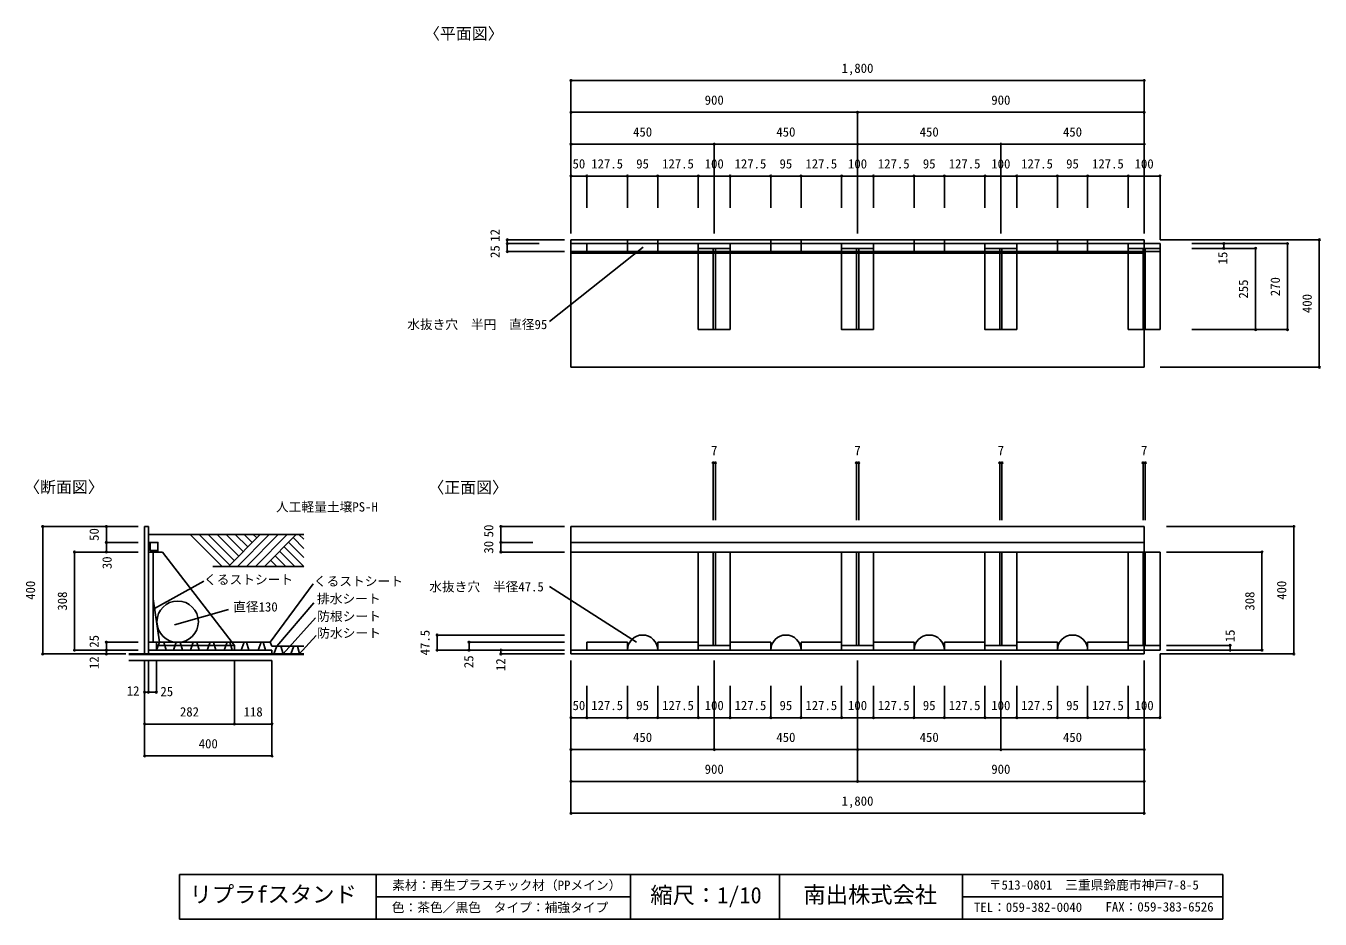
# Model space of a CAD drawing. Units: millimetres at full size, sheet at 1:10. Extents: x -1640 to 2424, y -1219 to 1584.
import ezdxf
from ezdxf.enums import TextEntityAlignment as Align

# ---------------------------------------------------------------- set-up
doc = ezdxf.new("R2010")
doc.units = ezdxf.units.MM
doc.header["$LTSCALE"] = 10
doc.header["$PDMODE"] = 32
doc.header["$PDSIZE"] = 5
doc.layers.add('0-0', color=7, linetype='Continuous')
doc.styles.add('ＭＳ ゴシック', font='')
doc.styles.get('ＭＳ ゴシック').set_extended_font_data('MS Gothic')

msp = doc.modelspace()

# ---------------------------------------------------------------- linework, layer by layer
at = {"layer": '0-0'}
for p, q in [((71.23, 1413.18), (1871.23, 1413.18)), ((71.23, 1413.18), (71.23, 933.18)), ((1871.23, 1413.18), (1871.23, 933.18)), ((71.23, 1313.18), (971.23, 1313.18)), ((971.23, 1313.18), (1871.23, 1313.18)), ((971.23, 1313.18), (971.23, 933.18)), ((71.23, 1213.18), (521.23, 1213.18)), ((521.23, 1213.18), (971.23, 1213.18)), ((521.23, 1213.18), (521.23, 933.18)), ((971.23, 1213.18), (1421.23, 1213.18)), ((1421.23, 1213.18), (1871.23, 1213.18)), ((1421.23, 1213.18), (1421.23, 933.18)), ((71.23, 1113.18), (121.23, 1113.18)), ((121.23, 1113.18), (248.73, 1113.18)), ((121.23, 1113.18), (121.23, 1013.18)), ((248.73, 1113.18), (343.73, 1113.18)), ((248.73, 1113.18), (248.73, 1013.18)), ((343.73, 1113.18), (471.23, 1113.18)), ((343.73, 1113.18), (343.73, 1013.18)), ((471.23, 1113.18), (571.23, 1113.18)), ((471.23, 1113.18), (471.23, 1013.18)), ((571.23, 1113.18), (698.73, 1113.18)), ((571.23, 1113.18), (571.23, 1013.18)), ((698.73, 1113.18), (793.73, 1113.18)), ((698.73, 1113.18), (698.73, 1013.18)), ((793.73, 1113.18), (921.23, 1113.18)), ((793.73, 1113.18), (793.73, 1013.18)), ((921.23, 1113.18), (1021.23, 1113.18)), ((921.23, 1113.18), (921.23, 1013.18)), ((1021.23, 1113.18), (1148.73, 1113.18)), ((1021.23, 1113.18), (1021.23, 1013.18)), ((1148.73, 1113.18), (1243.73, 1113.18)), ((1148.73, 1113.18), (1148.73, 1013.18)), ((1243.73, 1113.18), (1371.23, 1113.18)), ((1243.73, 1113.18), (1243.73, 1013.18)), ((1371.23, 1113.18), (1471.23, 1113.18)), ((1371.23, 1113.18), (1371.23, 1013.18)), ((1471.23, 1113.18), (1598.73, 1113.18)), ((1471.23, 1113.18), (1471.23, 1013.18)), ((1598.73, 1113.18), (1693.73, 1113.18)), ((1598.73, 1113.18), (1598.73, 1013.18)), ((1693.73, 1113.18), (1821.23, 1113.18)), ((1693.73, 1113.18), (1693.73, 1013.18)), ((1821.23, 1113.18), (1921.23, 1113.18)), ((1821.23, 1113.18), (1821.23, 1013.18)), ((1921.23, 1113.18), (1921.23, 913.18)), ((-128.77, 913.18), (-128.77, 901.18)), ((-128.77, 913.18), (51.23, 913.18)), ((-128.77, 901.18), (-128.77, 876.18)), ((-128.77, 901.18), (-28.77, 901.18)), ((1871.23, 913.18), (71.23, 913.18)), ((71.23, 913.18), (71.23, 513.18)), ((71.23, 901.18), (1871.23, 901.18)), ((121.23, 901.18), (121.23, 876.18)), ((248.73, 913.18), (248.73, 876.18)), ((343.73, 913.18), (343.73, 876.18)), ((471.23, 901.18), (471.23, 631.18)), ((571.23, 901.18), (571.23, 631.18)), ((698.73, 913.18), (698.73, 876.18)), ((793.73, 913.18), (793.73, 876.18)), ((1021.23, 901.18), (1021.23, 631.18)), ((1148.73, 913.18), (1148.73, 876.18)), ((1243.73, 913.18), (1243.73, 876.18)), ((1471.23, 901.18), (1471.23, 631.18)), ((1598.73, 913.18), (1598.73, 876.18)), ((1693.73, 913.18), (1693.73, 876.18)), ((1821.23, 901.18), (1821.23, 631.18)), ((1871.23, 913.18), (1871.23, 513.18)), ((1871.23, 901.18), (1921.23, 901.18)), ((2421.23, 913.18), (1921.23, 913.18)), ((1921.23, 901.18), (1921.23, 631.18)), ((2121.23, 901.18), (2021.23, 901.18)), ((2321.23, 901.18), (2021.23, 901.18)), ((2121.23, 901.18), (2121.23, 886.18)), ((2321.23, 901.18), (2321.23, 631.18)), ((2421.23, 913.18), (2421.23, 513.18)), ((2421.23, 901.18), (2421.23, 574.38)), ((-128.77, 876.18), (51.23, 876.18)), ((4.11, 656.57), (297.74, 889.78)), ((71.23, 876.18), (1921.23, 876.18)), ((71.23, 871.18), (1871.23, 871.18)), ((471.23, 886.18), (571.23, 886.18)), ((517.73, 886.18), (517.73, 631.18)), ((524.73, 886.18), (524.73, 631.18)), ((921.23, 886.18), (1021.23, 886.18)), ((967.73, 886.18), (967.73, 631.18)), ((974.73, 886.18), (974.73, 631.18)), ((1371.23, 886.18), (1471.23, 886.18)), ((1417.73, 886.18), (1417.73, 631.18)), ((1424.73, 886.18), (1424.73, 631.18)), ((1821.23, 886.18), (1921.23, 886.18)), ((1867.73, 886.18), (1867.73, 631.18)), ((1874.73, 886.18), (1874.73, 631.18)), ((2121.23, 886.18), (2021.23, 886.18)), ((2221.23, 886.18), (2021.23, 886.18)), ((2221.23, 886.18), (2221.23, 631.18)), ((471.23, 631.18), (571.23, 631.18)), ((1821.23, 631.18), (1921.23, 631.18)), ((2321.23, 631.18), (2021.23, 631.18)), ((1871.23, 513.18), (71.23, 513.18)), ((2421.23, 513.18), (1921.23, 513.18)), ((517.73, 213.18), (524.73, 213.18)), ((517.73, 213.18), (517.73, 33.18)), ((524.73, 213.18), (524.73, 33.18)), ((967.73, 213.18), (967.73, 33.18)), ((967.73, 213.18), (974.73, 213.18)), ((974.73, 213.18), (974.73, 33.18)), ((1417.73, 213.18), (1417.73, 33.18)), ((1417.73, 213.18), (1424.73, 213.18)), ((1424.73, 213.18), (1424.73, 33.18)), ((1867.73, 213.18), (1867.73, 33.18)), ((1867.73, 213.18), (1874.73, 213.18)), ((1874.73, 213.18), (1874.73, 33.18)), ((-1587.57, -386.82), (-1587.57, 13.18)), ((-1587.57, 13.18), (-1587.57, -386.82)), ((-1587.57, 13.18), (-1287.57, 13.18)), ((-1387.57, 13.18), (-1387.57, -36.82)), ((-1387.57, 13.18), (-1287.57, 13.18)), ((-1267.57, -386.82), (-1267.57, 13.18)), ((-1267.57, 13.18), (-1255.57, 13.18)), ((-1255.57, -386.82), (-1255.57, 13.18)), ((-148.77, 13.18), (-148.77, -36.82)), ((-148.77, 13.18), (51.23, 13.18)), ((1871.23, 13.18), (71.23, 13.18)), ((71.23, 13.18), (71.23, -386.82)), ((1871.23, -386.82), (1871.23, 13.18)), ((2341.23, 13.18), (1941.23, 13.18)), ((2341.23, -386.82), (2341.23, 13.18)), ((-1387.57, -36.82), (-1287.57, -36.82)), ((-1387.57, -36.82), (-1387.57, -66.82)), ((-1255.57, -11.82), (-767.57, -11.82)), ((-1124.14, -11.82), (-1024.14, -111.82)), ((-1095.85, -11.82), (-1000.07, -107.6)), ((-1067.57, -11.82), (-985.92, -93.46)), ((-1039.28, -11.82), (-971.78, -79.32)), ((-1011, -11.82), (-957.64, -65.18)), ((-904.28, -11.82), (-1004.28, -111.82)), ((-982.72, -11.82), (-943.5, -51.03)), ((-876, -11.82), (-976, -111.82)), ((-954.43, -11.82), (-929.36, -36.89)), ((-847.71, -11.82), (-947.71, -111.82)), ((-926.15, -11.82), (-915.21, -22.75)), ((-819.43, -11.82), (-919.43, -111.82)), ((-791.14, -11.82), (-891.14, -111.82)), ((-815.21, -35.89), (-767.57, -83.53)), ((-801.07, -21.74), (-767.57, -55.25)), ((-782.72, -11.82), (-767.57, -26.96)), ((-148.77, -36.82), (-148.77, -66.82)), ((-148.77, -36.82), (-48.77, -36.82)), ((1871.23, -36.82), (71.23, -36.82)), ((-1487.57, -66.82), (-1487.57, -374.82)), ((-1487.57, -66.82), (-1287.57, -66.82)), ((-1387.57, -66.82), (-1287.57, -66.82)), ((-1211.49, -66.82), (-1255.57, -66.82)), ((-1240.57, -349.82), (-1240.57, -66.82)), ((-857.64, -78.31), (-824.14, -111.82)), ((-843.5, -64.17), (-795.85, -111.82)), ((-829.36, -50.03), (-767.57, -111.82)), ((-148.77, -66.82), (51.23, -66.82)), ((1871.23, -66.82), (71.23, -66.82)), ((471.23, -66.82), (471.23, -374.82)), ((517.73, -66.82), (517.73, -359.82)), ((524.73, -66.82), (524.73, -359.82)), ((571.23, -66.82), (571.23, -374.82)), ((921.23, -66.82), (921.23, -374.82)), ((967.73, -66.82), (967.73, -359.82)), ((974.73, -66.82), (974.73, -359.82)), ((1021.23, -66.82), (1021.23, -374.82)), ((1371.23, -66.82), (1371.23, -374.82)), ((1417.73, -66.82), (1417.73, -359.82)), ((1424.73, -66.82), (1424.73, -359.82)), ((1471.23, -66.82), (1471.23, -374.82)), ((1821.23, -66.82), (1821.23, -374.82)), ((1867.73, -66.82), (1867.73, -359.82)), ((1921.23, -66.82), (1871.23, -66.82)), ((1874.73, -66.82), (1874.73, -359.82)), ((1921.23, -66.82), (1921.23, -374.82)), ((2241.23, -66.82), (1941.23, -66.82)), ((2241.23, -374.82), (2241.23, -66.82)), ((-1053.35, -111.82), (-767.57, -111.82)), ((-871.78, -92.46), (-852.42, -111.82)), ((-1236.25, -244.29), (-1081.75, -158.54)), ((-738.67, -167.11), (-873.39, -349.82)), ((4.15, -174.63), (276.72, -349.54)), ((-1240.57, -213.78), (-1221.29, -349.82)), ((-736.08, -225.94), (-852.41, -361.82)), ((-1173.69, -295.57), (-1003.78, -247.57)), ((-731.37, -273.48), (-832.8, -386.82)), ((-1387.57, -349.82), (-1387.57, -374.82)), ((-1387.57, -349.82), (-1287.57, -349.82)), ((-1230.57, -349.82), (-1255.57, -349.82)), ((-1230.57, -374.82), (-1230.57, -349.82)), ((-873.39, -349.82), (-1230.57, -349.82)), ((-1230.57, -374.82), (-1221.29, -349.82)), ((-985.57, -359.82), (-1230.57, -359.82)), ((-1207.48, -349.82), (-1200.31, -374.82)), ((-1177.24, -374.82), (-1167.96, -349.82)), ((-1155.46, -349.82), (-1148.3, -374.82)), ((-1123.9, -374.82), (-1114.62, -349.82)), ((-1103.45, -349.82), (-1096.29, -374.82)), ((-1070.57, -374.82), (-1061.29, -349.82)), ((-1051.44, -349.82), (-1044.28, -374.82)), ((-1017.23, -374.82), (-1007.95, -349.82)), ((-999.43, -349.82), (-992.27, -374.82)), ((-963.9, -374.82), (-954.62, -349.82)), ((-947.42, -349.82), (-940.26, -374.82)), ((-910.57, -374.82), (-901.29, -349.82)), ((-895.41, -349.82), (-888.24, -374.82)), ((-867.57, -361.82), (-873.39, -349.82)), ((-867.57, -361.82), (-767.57, -361.82)), ((-861.69, -386.82), (-852.41, -361.82)), ((-839.96, -361.82), (-832.8, -386.82)), ((-808.35, -386.82), (-799.07, -361.82)), ((-787.95, -361.82), (-780.78, -386.82)), ((-728.99, -329.04), (-783.16, -388.43)), ((-348.77, -374.82), (-348.77, -327.32)), ((-348.77, -327.32), (51.23, -327.32)), ((-248.77, -349.82), (-248.77, -374.82)), ((-248.77, -349.82), (51.23, -349.82)), ((121.23, -349.82), (121.23, -374.82)), ((248.73, -349.82), (121.23, -349.82)), ((248.73, -349.82), (248.73, -374.82)), ((343.73, -349.82), (343.73, -374.82)), ((471.23, -349.82), (343.73, -349.82)), ((571.23, -359.82), (471.23, -359.82)), ((698.73, -349.82), (571.23, -349.82)), ((698.73, -349.82), (698.73, -374.82)), ((793.73, -349.82), (793.73, -374.82)), ((921.23, -349.82), (793.73, -349.82)), ((1021.23, -359.82), (921.23, -359.82)), ((1148.73, -349.82), (1021.23, -349.82)), ((1148.73, -349.82), (1148.73, -374.82)), ((1243.73, -349.82), (1243.73, -374.82)), ((1371.23, -349.82), (1243.73, -349.82)), ((1471.23, -359.82), (1371.23, -359.82)), ((1598.73, -349.82), (1471.23, -349.82)), ((1598.73, -349.82), (1598.73, -374.82)), ((1693.73, -349.82), (1693.73, -374.82)), ((1821.23, -349.82), (1693.73, -349.82)), ((1921.23, -359.82), (1821.23, -359.82)), ((2141.23, -359.82), (1941.23, -359.82)), ((2141.23, -374.82), (2141.23, -359.82)), ((-1587.57, -386.82), (-1326.48, -386.82)), ((-1487.57, -374.82), (-1287.57, -374.82)), ((-1387.57, -374.82), (-1287.57, -374.82)), ((-1387.57, -374.82), (-1387.57, -386.82)), ((-867.57, -386.82), (-1317.57, -386.82)), ((-767.57, -387.82), (-1317.57, -387.82)), ((-767.57, -388.82), (-1317.57, -388.82)), ((-867.57, -374.82), (-1255.57, -374.82)), ((-1255.57, -386.82), (-767.57, -386.82)), ((-867.57, -386.82), (-867.57, -374.82)), ((-348.77, -374.82), (51.23, -374.82)), ((-148.77, -386.82), (-148.77, -374.82)), ((-148.77, -386.82), (51.23, -386.82)), ((1871.23, -374.82), (71.23, -374.82)), ((1871.23, -386.82), (71.23, -386.82)), ((1921.23, -374.82), (1871.23, -374.82)), ((1921.23, -586.82), (1921.23, -386.82)), ((2341.23, -386.82), (1921.23, -386.82)), ((2141.23, -374.82), (1941.23, -374.82)), ((2241.23, -374.82), (1941.23, -374.82)), ((-867.57, -406.82), (-1317.57, -406.82)), ((-1267.57, -706.82), (-1267.57, -406.82)), ((-1255.57, -506.82), (-1255.57, -406.82)), ((-1230.57, -506.82), (-1230.57, -406.82)), ((-985.57, -606.82), (-985.57, -406.82)), ((-867.57, -706.82), (-867.57, -406.82)), ((71.23, -886.82), (71.23, -406.82)), ((521.23, -686.82), (521.23, -406.82)), ((971.23, -786.82), (971.23, -406.82)), ((1421.23, -686.82), (1421.23, -406.82)), ((1871.23, -886.82), (1871.23, -406.82)), ((121.23, -586.82), (121.23, -486.82)), ((248.73, -586.82), (248.73, -486.82)), ((343.73, -586.82), (343.73, -486.82)), ((471.23, -586.82), (471.23, -486.82)), ((571.23, -586.82), (571.23, -486.82)), ((698.73, -586.82), (698.73, -486.82)), ((793.73, -586.82), (793.73, -486.82)), ((921.23, -586.82), (921.23, -486.82)), ((1021.23, -586.82), (1021.23, -486.82)), ((1148.73, -586.82), (1148.73, -486.82)), ((1243.73, -586.82), (1243.73, -486.82)), ((1371.23, -586.82), (1371.23, -486.82)), ((1471.23, -586.82), (1471.23, -486.82)), ((1598.73, -586.82), (1598.73, -486.82)), ((1693.73, -586.82), (1693.73, -486.82)), ((1821.23, -586.82), (1821.23, -486.82)), ((-1267.57, -506.82), (-1255.57, -506.82)), ((-1255.57, -506.82), (-1230.57, -506.82)), ((-1267.57, -606.82), (-985.57, -606.82)), ((-985.57, -606.82), (-867.57, -606.82)), ((71.23, -586.82), (121.23, -586.82)), ((121.23, -586.82), (248.73, -586.82)), ((248.73, -586.82), (343.73, -586.82)), ((343.73, -586.82), (471.23, -586.82)), ((471.23, -586.82), (571.23, -586.82)), ((571.23, -586.82), (698.73, -586.82)), ((698.73, -586.82), (793.73, -586.82)), ((793.73, -586.82), (921.23, -586.82)), ((921.23, -586.82), (1021.23, -586.82)), ((1021.23, -586.82), (1148.73, -586.82)), ((1148.73, -586.82), (1243.73, -586.82)), ((1243.73, -586.82), (1371.23, -586.82)), ((1371.23, -586.82), (1471.23, -586.82)), ((1471.23, -586.82), (1598.73, -586.82)), ((1598.73, -586.82), (1693.73, -586.82)), ((1693.73, -586.82), (1821.23, -586.82)), ((1821.23, -586.82), (1921.23, -586.82)), ((71.23, -686.82), (521.23, -686.82)), ((521.23, -686.82), (971.23, -686.82)), ((971.23, -686.82), (1421.23, -686.82)), ((1421.23, -686.82), (1871.23, -686.82)), ((-1267.57, -706.82), (-867.57, -706.82)), ((71.23, -786.82), (971.23, -786.82)), ((971.23, -786.82), (1871.23, -786.82)), ((71.23, -886.82), (1871.23, -886.82)), ((-1157.8, -1078.93), (-1157.8, -1218.93)), ((2118.47, -1078.93), (-1157.8, -1078.93)), ((-540.55, -1078.93), (-540.55, -1218.93)), ((258.05, -1078.93), (258.05, -1218.93)), ((726.37, -1078.93), (726.37, -1218.93)), ((1300.77, -1078.93), (1300.77, -1218.93)), ((2118.47, -1078.93), (2118.47, -1218.93)), ((-540.55, -1148.93), (258.05, -1148.93)), ((1300.77, -1148.93), (2118.47, -1148.93)), ((-1157.8, -1218.93), (2118.47, -1218.93))]:
    msp.add_line(p, q, dxfattribs=at)
for points in [[(921.23, 901.18), (921.23, 631.18), (1021.23, 631.18)], [(1371.23, 901.18), (1371.23, 631.18), (1471.23, 631.18)], [(-1225.57, -66.82), (-1225.57, -36.82), (-1255.57, -36.82)], [(-1225.57, -61.82), (-1250.57, -61.82), (-1250.57, -36.82)], [(-985.57, -374.82), (-985.57, -359.82), (-1211.49, -66.82)]]:
    msp.add_lwpolyline(points, dxfattribs=at)
msp.add_circle((-1163.69, -285.57), 65, dxfattribs=at)
for centre in [(296.23, -374.82), (746.23, -374.82), (1196.23, -374.82), (1646.23, -374.82)]:
    msp.add_arc(centre, 47.5, 0, 180, dxfattribs=at)
for p in [(71.23, 1413.18), (1871.23, 1413.18), (71.23, 1313.18), (971.23, 1313.18), (1871.23, 1313.18), (71.23, 1213.18), (521.23, 1213.18), (971.23, 1213.18), (1421.23, 1213.18), (1871.23, 1213.18), (71.23, 1113.18), (121.23, 1113.18), (248.73, 1113.18), (343.73, 1113.18), (471.23, 1113.18), (571.23, 1113.18), (698.73, 1113.18), (793.73, 1113.18), (921.23, 1113.18), (1021.23, 1113.18), (1148.73, 1113.18), (1243.73, 1113.18), (1371.23, 1113.18), (1471.23, 1113.18), (1598.73, 1113.18), (1693.73, 1113.18), (1821.23, 1113.18), (1921.23, 1113.18), (-128.77, 913.18), (-128.77, 901.18), (2121.23, 901.18), (2321.23, 901.18), (2421.23, 913.18), (-128.77, 876.18), (2121.23, 886.18), (2221.23, 886.18), (2221.23, 631.18), (2321.23, 631.18), (2421.23, 513.18), (517.73, 213.18), (524.73, 213.18), (967.73, 213.18), (974.73, 213.18), (1417.73, 213.18), (1424.73, 213.18), (1867.73, 213.18), (1874.73, 213.18), (-1587.57, 13.18), (-1387.57, 13.18), (-148.77, 13.18), (2341.23, 13.18), (-1387.57, -36.82), (-148.77, -36.82), (-1487.57, -66.82), (-1387.57, -66.82), (-148.77, -66.82), (2241.23, -66.82), (-348.77, -327.32), (-1387.57, -349.82), (-248.77, -349.82), (2141.23, -359.82), (-1587.57, -386.82), (-1487.57, -374.82), (-1387.57, -374.82), (-1387.57, -386.82), (-348.77, -374.82), (-248.77, -374.82), (-148.77, -374.82), (-148.77, -386.82), (2141.23, -374.82), (2241.23, -374.82), (2341.23, -386.82), (-1267.57, -506.82), (-1255.57, -506.82), (-1230.57, -506.82), (-1267.57, -606.82), (-985.57, -606.82), (-867.57, -606.82), (71.23, -586.82), (121.23, -586.82), (248.73, -586.82), (343.73, -586.82), (471.23, -586.82), (571.23, -586.82), (698.73, -586.82), (793.73, -586.82), (921.23, -586.82), (1021.23, -586.82), (1148.73, -586.82), (1243.73, -586.82), (1371.23, -586.82), (1471.23, -586.82), (1598.73, -586.82), (1693.73, -586.82), (1821.23, -586.82), (1921.23, -586.82), (71.23, -686.82), (521.23, -686.82), (971.23, -686.82), (1421.23, -686.82), (1871.23, -686.82), (-1267.57, -706.82), (-867.57, -706.82), (71.23, -786.82), (971.23, -786.82), (1871.23, -786.82), (71.23, -886.82), (1871.23, -886.82)]:
    msp.add_point(p, dxfattribs=at)

# ---------------------------------------------------------------- texts
at = {"layer": '0-0', "style": 'ＭＳ ゴシック'}
for s, height, p in [('〈平面図〉', 36.66, (-390.18, 1531.15)), ('1,800', 29.33, (921.23, 1428.18)), ('900', 29.33, (491.23, 1328.18)), ('900', 29.33, (1391.23, 1328.18)), ('450', 29.33, (266.23, 1228.18)), ('450', 29.33, (716.23, 1228.18)), ('450', 29.33, (1166.23, 1228.18)), ('450', 29.33, (1616.23, 1228.18)), ('50', 29.33, (76.23, 1128.18)), ('127.5', 29.33, (134.98, 1128.18)), ('95', 29.33, (276.23, 1128.18)), ('127.5', 29.33, (357.48, 1128.18)), ('100', 29.33, (491.23, 1128.18)), ('127.5', 29.33, (584.98, 1128.18)), ('95', 29.33, (726.23, 1128.18)), ('127.5', 29.33, (807.48, 1128.18)), ('100', 29.33, (941.23, 1128.18)), ('127.5', 29.33, (1034.98, 1128.18)), ('95', 29.33, (1176.23, 1128.18)), ('127.5', 29.33, (1257.48, 1128.18)), ('100', 29.33, (1391.23, 1128.18)), ('127.5', 29.33, (1484.98, 1128.18)), ('95', 29.33, (1626.23, 1128.18)), ('127.5', 29.33, (1707.48, 1128.18)), ('100', 29.33, (1841.23, 1128.18)), ('水抜き穴\u3000半円\u3000直径95', 29.33, (-443.04, 624.01)), ('7', 29.33, (511.23, 228.18)), ('7', 29.33, (961.23, 228.18)), ('7', 29.33, (1411.23, 228.18)), ('7', 29.33, (1861.23, 228.18)), ('〈断面図〉', 36.66, (-1645.83, 107.84)), ('〈正面図〉', 36.66, (-376.57, 106.61)), ('人工軽量土壌PS-H', 29.33, (-855.09, 51.42)), ('くるストシート', 29.33, (-1081.05, -176.73)), ('くるストシート', 29.33, (-736.2, -181.94)), ('水抜き穴\u3000半径47.5', 29.33, (-373.9, -199.25)), ('排水シート', 29.33, (-726.32, -237)), ('直径130', 29.33, (-989.5, -262.34)), ('防根シート', 29.33, (-725.61, -292.07)), ('防水シート', 29.33, (-725.52, -344.55)), ('12', 29.33, (-1323.47, -526.04)), ('25', 29.33, (-1217.84, -528.13)), ('282', 29.33, (-1156.57, -591.82)), ('118', 29.33, (-956.57, -591.82)), ('50', 29.33, (76.23, -571.82)), ('127.5', 29.33, (134.98, -571.82)), ('95', 29.33, (276.23, -571.82)), ('127.5', 29.33, (357.48, -571.82)), ('100', 29.33, (491.23, -571.82)), ('127.5', 29.33, (584.98, -571.82)), ('95', 29.33, (726.23, -571.82)), ('127.5', 29.33, (807.48, -571.82)), ('100', 29.33, (941.23, -571.82)), ('127.5', 29.33, (1034.98, -571.82)), ('95', 29.33, (1176.23, -571.82)), ('127.5', 29.33, (1257.48, -571.82)), ('100', 29.33, (1391.23, -571.82)), ('127.5', 29.33, (1484.98, -571.82)), ('95', 29.33, (1626.23, -571.82)), ('127.5', 29.33, (1707.48, -571.82)), ('100', 29.33, (1841.23, -571.82)), ('450', 29.33, (266.23, -671.82)), ('450', 29.33, (716.23, -671.82)), ('450', 29.33, (1166.23, -671.82)), ('450', 29.33, (1616.23, -671.82)), ('400', 29.33, (-1097.57, -691.82)), ('900', 29.33, (491.23, -771.82)), ('900', 29.33, (1391.23, -771.82)), ('1,800', 29.33, (921.23, -871.82)), ('素材：再生プラスチック材（PPメイン）', 29.33, (-490.38, -1135.96)), ('〒513-0801\u3000三重県鈴鹿市神戸7-8-5', 29.33, (1383.37, -1135.17)), ('リプラfスタンド', 51.32, (-1126.16, -1182.25)), ('縮尺：1/10', 51.32, (320.53, -1184.89)), ('南出株式会社', 51.32, (801.12, -1183.39)), ('色：茶色／黒色\u3000タイプ：補強タイプ', 29.33, (-491.44, -1205.85)), ('TEL：059-382-0040', 29.33, (1336.96, -1205.06)), ('FAX：059-383-6526', 29.33, (1749.95, -1203.88))]:
    msp.add_text(s, height=height, dxfattribs=at).set_placement(p, align=Align.BOTTOM_LEFT)
for s, p in [('12', (-143.77, 906.99)), ('25', (-143.77, 856.13)), ('15', (2141.31, 835.93)), ('255', (2206.23, 728.68)), ('270', (2306.23, 736.18)), ('400', (2406.23, 683.18)), ('50', (-1402.57, -31.82)), ('50', (-163.77, -20.67)), ('30', (-163.77, -71.82)), ('30', (-1362.09, -120.48)), ('400', (-1602.57, -216.82)), ('400', (2326.23, -216.82)), ('308', (-1502.57, -250.82)), ('308', (2226.23, -250.82)), ('47.5', (-363.77, -391.07)), ('15', (2164.51, -350.11)), ('25', (-1402.57, -367.13)), ('12', (-1402.57, -434.22)), ('25', (-226.33, -431.15)), ('12', (-125.93, -440.35))]:
    msp.add_text(s, height=29.33, rotation=90, dxfattribs=at).set_placement(p, align=Align.BOTTOM_LEFT)

doc.saveas('drawing.dxf')
